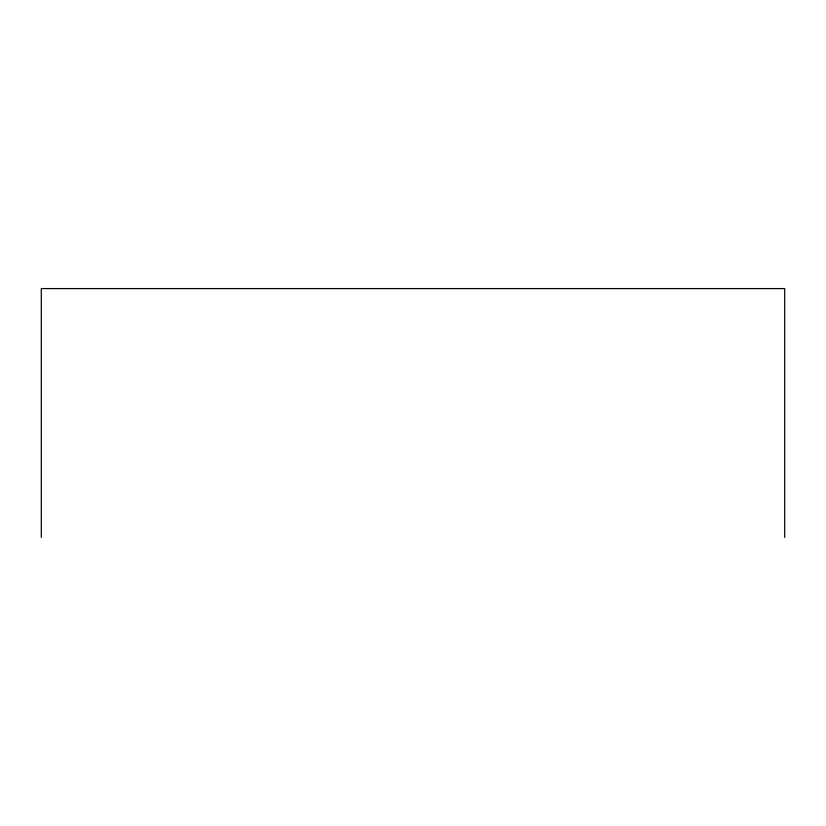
<?xml version="1.0" encoding="UTF-8"?>
<svg xmlns="http://www.w3.org/2000/svg" width="826" height="826" viewBox="0 0 826 826"><rect width="100%" height="100%" fill="white"/><g stroke="black" fill="none" stroke-linecap="round" stroke-linejoin="round"><path stroke-width="1.24" d="M784.7 537.416L784.7 288.584L41.3 288.584L41.3 537.416"/></g></svg>
